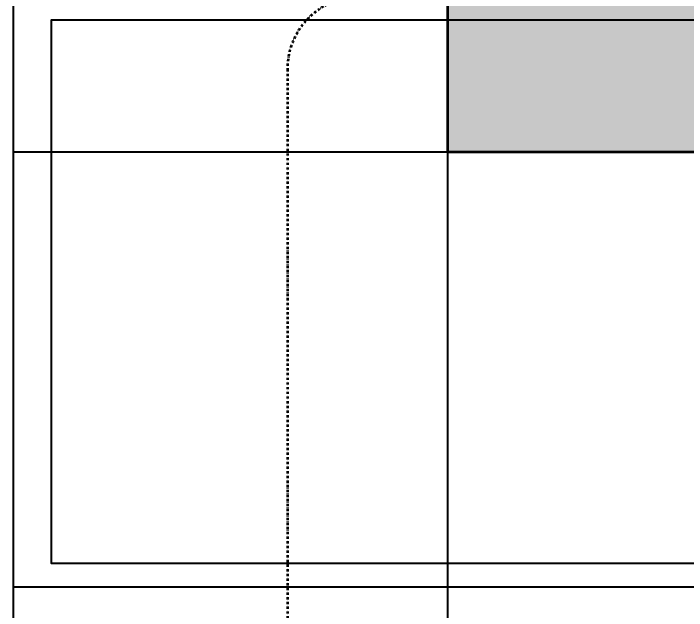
# Model space of a CAD drawing. Extents: x -12260 to 184725, y -29287 to 19916.
# Drawn here: x 44776 to 45706, y -7673 to -6849 of the extents above; entities that cross this region are included whole.
import ezdxf
from ezdxf.enums import TextEntityAlignment as Align

# ---------------------------------------------------------------- set-up
doc = ezdxf.new("R2010")
doc.units = 0
doc.header["$LTSCALE"] = 0.25
doc.linetypes.add('DASHDOT', pattern=[25.4, 12.7, -6.35, 0, -6.35])
doc.layers.add('01-First Floor-FUR$0$FALSE CEILING', color=251, linetype='Continuous')
for name, color, linetype, lineweight in [('01-First Floor-FUR$0$LOADING', 253, 'Continuous', 5), ('01-First Floor-FUR$0$Walls', 251, 'Continuous', 5), ('E-LITE-CIRC-NUMB', 6, 'Continuous', 25), ('E-LITE-CLNG', 150, 'Continuous', 35), ('E-LITE-CLNG-CNDT', 6, 'DASHDOT', 35), ('E-LITE-CTRL', 6, 'Continuous', 25), ('E-LITE-IDEN', 6, 'Continuous', 25)]:
    doc.layers.add(name, color=color, linetype=linetype, lineweight=lineweight)
doc.styles.add('DC_SIMPLEX', font='SIMPLEX.shx', dxfattribs={"width": 0.7})

# ---------------------------------------------------------------- blocks, each defined once
blk = doc.blocks.new('*U213')
h = blk.add_hatch(color=254)
h.dxf.hatch_style = 1
h.paths.add_polyline_path([(-300, 300), (-300, -300), (300, -300), (300, 300)])
edge = h.paths.add_edge_path(flags=16)
edge.add_arc((0, 0), 45, 0, 360)
blk.add_lwpolyline([(-300, 300), (-300, -300), (300, -300), (300, 300)], close=True)
blk.add_circle((0, 0), 45)
at = {"layer": 'E-LITE-CIRC-NUMB', "style": 'DC_SIMPLEX', "width": 0.7, "flags": 8}
blk.add_attdef('CIRCUIT', text='', height=200, rotation=0, dxfattribs=at).set_placement((-473.9, 300), align=Align.RIGHT)
at = {"layer": 'E-LITE-CTRL', "style": 'DC_SIMPLEX', "width": 0.7, "flags": 8}
blk.add_attdef('CONTROL', (1118.9, -935), '', height=200, rotation=360, dxfattribs=at)
at = {"layer": 'E-LITE-IDEN', "style": 'DC_SIMPLEX', "width": 0.7, "flags": 8}
blk.add_attdef('TYPE', (497.92, 457.65), '', height=200, rotation=360, dxfattribs=at)
blk = doc.blocks.new('01-First Floor-FUR')
at = {"layer": '01-First Floor-FUR$0$FALSE CEILING', "linetype": 'Continuous'}
for p, q in [((45376, -9440), (45376, -6200)), ((44776, -7040), (48976, -7040)), ((44776, -7640), (48976, -7640))]:
    blk.add_line(p, q, dxfattribs=at)
at = {"layer": '01-First Floor-FUR$0$FALSE CEILING'}
blk.add_lwpolyline([(44776, -6200), (48976, -6200), (48976, -9440), (44776, -9440)], close=True, dxfattribs=at)
at = {"layer": '01-First Floor-FUR$0$FALSE CEILING', "elevation": -0.05}
blk.add_lwpolyline([(46328.5, -6857.82), (46328.5, -7607.82), (44828.5, -7607.82), (44828.5, -6857.82)], close=True, dxfattribs=at)
at = {"layer": '01-First Floor-FUR$0$LOADING', "elevation": -0.05}
blk.add_lwpolyline([(46328.5, -6857.82), (46328.5, -7607.82), (44828.5, -7607.82), (44828.5, -6857.82)], close=True, dxfattribs=at)
at = {"layer": '01-First Floor-FUR$0$Walls'}
blk.add_line((44776, -6200), (44776, -8320), dxfattribs=at)

msp = doc.modelspace()

# ---------------------------------------------------------------- linework, layer by layer
at = {"layer": 'E-LITE-CLNG-CNDT', "color": 1}
msp.add_lwpolyline([(45375.96, -6740.11), (45204.37, -6839.18, 0.267949), (45154.37, -6925.78), (45154.37, -11835.94, 0.414214), (45254.37, -11935.94), (45376.14, -11935.94)], format="xyb", dxfattribs=at)

# ---------------------------------------------------------------- block references
at = {"layer": 'E-LITE-CLNG'}
ref = msp.add_blockref('*U213', (45675.96, -6740.11), dxfattribs=dict(at, xscale=-1))
ref.add_attrib('TYPE', 'LD1', (46031.94, -6435.62), dxfattribs={"layer": 'E-LITE-IDEN', "height": 200, "rotation": 0, "style": 'DC_SIMPLEX', "width": 0.7, "flags": 8})
at = {"layer": 'E-LITE-CLNG-CNDT'}
msp.add_blockref('01-First Floor-FUR', (0, 0), dxfattribs=at)

doc.saveas('drawing.dxf')
